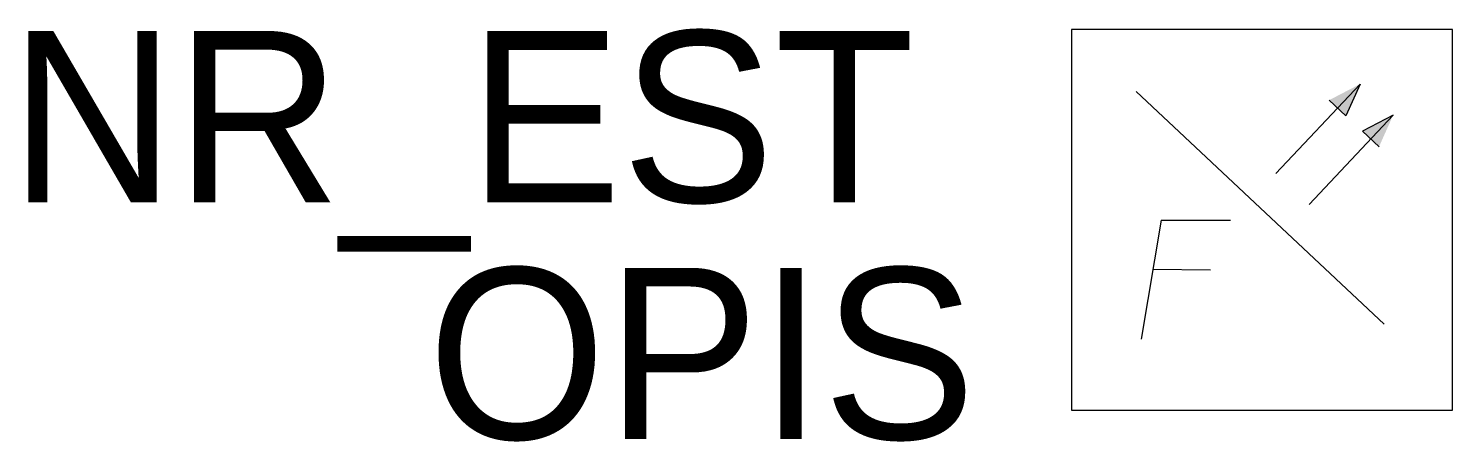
# Model space of a CAD drawing. Header units: millimetres. Extents: x -1094 to 400, y -33 to 401.
import ezdxf

# ---------------------------------------------------------------- set-up
doc = ezdxf.new("R2010")
doc.units = ezdxf.units.MM
doc.header["$LTSCALE"] = 0.25
doc.layers.get('0').update_dxf_attribs({"color": 252})
doc.styles.get("Standard").update_dxf_attribs({"font": 'PM_SMPLX.shx'})

msp = doc.modelspace()

# ---------------------------------------------------------------- hatches: boundary and pattern name
h = msp.add_hatch(color=256)
h.paths.add_polyline_path([(337.7, 310.1), (314.2, 285.1), (322.9, 276.9)])
h.paths.add_polyline_path([(314.2, 285.1), (337.7, 310.1), (305.5, 293.3)])
h.paths.add_polyline_path([(303, 342.7), (279.5, 317.7), (288.2, 309.5)])
h.paths.add_polyline_path([(279.5, 317.7), (303, 342.7), (270.7, 325.9)])

# ---------------------------------------------------------------- linework, layer by layer
for p, q in [((68.1, 334.8), (328.1, 90.4)), ((303, 342.7), (214.7, 248.8)), ((303, 342.7), (288.2, 309.5)), ((270.7, 325.9), (288.2, 309.5)), ((337.7, 310.1), (249.4, 216.2)), ((337.7, 310.1), (305.5, 293.3)), ((305.5, 293.3), (322.9, 276.9)), ((94.1, 199.6), (73.3, 74.8)), ((94.1, 199.6), (166.9, 199.6)), ((85.5, 148.2), (146.1, 147.6))]:
    msp.add_line(p, q)
msp.add_lwpolyline([(0, 0), (400, 0), (400, 400), (0, 400)], close=True)

# ---------------------------------------------------------------- texts
for tag, p, flags in [('NR_EST', (-1114.2, 218.5), 9), ('OPIS', (-675.5, -30.4), 8)]:
    msp.add_attdef(tag, p, 'xx', height=180, dxfattribs=dict(flags=flags))

doc.saveas('drawing.dxf')
